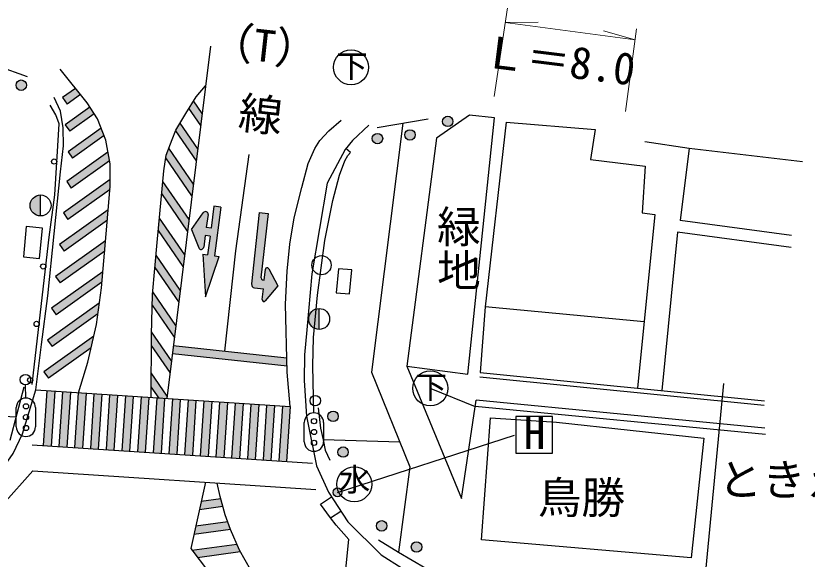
# Model space of a CAD drawing. Units: millimetres at full size, sheet at 1:1000; details may follow other scales. Extents: x 40000 to 680000, y 20000 to 380000.
# Drawn here: x 491080 to 536348, y 308284 to 339355 of the extents above; entities that cross this region are included whole.
import ezdxf
from ezdxf.enums import TextEntityAlignment as Align

# ---------------------------------------------------------------- set-up
doc = ezdxf.new("R2010")
doc.units = ezdxf.units.MM
doc.header["$LTSCALE"] = 1000
for name, color, linetype, lineweight in [('M-BGD', 7, 'Continuous', 25), ('M-BGD-EXST', 7, 'Continuous', 25), ('M-STR-HTXT', 7, 'Continuous', 13), ('M-STR-STRC', 7, 'Continuous', 25)]:
    doc.layers.add(name, color=color, linetype=linetype, lineweight=lineweight)
doc.layers.add('M-BMK-HTXT', color=7, linetype='Continuous')
doc.styles.add('@ＭＳ ゴシック', font='')
doc.styles.add('ＭＳ ゴシック', font='')
doc.styles.get('@ＭＳ ゴシック').set_extended_font_data('@MS Gothic')
doc.styles.get('ＭＳ ゴシック').set_extended_font_data('MS Gothic')

msp = doc.modelspace()

# ---------------------------------------------------------------- hatches: boundary and pattern name
at = {"layer": 'M-BGD'}
for points in [[(491692, 335386, 0.41421), (491392, 335686, 0.41421), (491092, 335386, 1)], [(516087, 333317, 0.41421), (515787, 333617, 0.41421), (515487, 333317, 1)], [(513927, 332544, 0.41421), (513627, 332844, 0.41421), (513327, 332544, 1)], [(512068, 332335, 0.41421), (511768, 332635, 0.41421), (511468, 332335, 1)], [(492495, 329110, 0.41421), (491895, 328510, 0.41421), (492495, 327910)], [(508433, 322619, 0.41421), (507833, 322019, 0.41421), (508433, 321419)], [(509527, 316450, 0.41421), (509227, 316750, 0.41421), (508927, 316450, 1)], [(510099, 314408, 0.41421), (509799, 314708, 0.41421), (509499, 314408, 1)], [(512310, 310189, 0.41421), (512010, 310489, 0.41421), (511710, 310189, 1)], [(514302, 308982, 0.41421), (514002, 309282, 0.41421), (513702, 308982, 1)]]:
    msp.add_hatch(color=256, dxfattribs=at).paths.add_polyline_path(points)
at = {"layer": 'M-BGD-EXST'}
msp.add_hatch(color=256, dxfattribs=at).paths.add_polyline_path([(509262, 311985, 1), (509701, 312224, 0.41421), (509362, 312324, 0.41421)])
at = {"layer": 'M-STR-STRC'}
for points in [[(494779, 334855), (494498, 335207), (493752, 334676), (494013, 334309)], [(495560, 333753), (495317, 334133), (493910, 333131), (494171, 332765)], [(501740, 333764), (501244, 334486), (500984, 334070), (501657, 333091)], [(500478, 333218), (500241, 332807), (500230, 332783), (501407, 331072), (501490, 331745)], [(496129, 332502), (495958, 332932), (494067, 331587), (494328, 331220)], [(496438, 331065), (496352, 331555), (493991, 329876), (494252, 329509)], [(499828, 331780), (499683, 331391), (499659, 331232), (501156, 329053), (501240, 329726)], [(496470, 329430), (496484, 329593), (496479, 329989), (493799, 328082), (494060, 327715)], [(499489, 329889), (499426, 329186), (500906, 327034), (500990, 327707)], [(496320, 327667), (496370, 328255), (493584, 326272), (493845, 325905)], [(501978, 327256), (502075, 327993, 0.78564), (501803, 328098), (501130, 327132), (501541, 326093, 0.77336), (501830, 326129), (501917, 326793), (502190, 326757), (502049, 325687), (501776, 325723), (501932, 323284), (502715, 325599), (502443, 325635), (502810, 328422), (502416, 328474), (502251, 327220)], [(499300, 327781), (499237, 327079), (500656, 325015), (500739, 325688)], [(505239, 323746), (505172, 323130, 0.74206), (505348, 323055), (506062, 323908), (505548, 324894, 0.74206), (505360, 324859), (505293, 324243), (505194, 324254, -0.41421), (505105, 324364), (505506, 328048), (505009, 328102), (504565, 324020, 0.41388), (504742, 323800)], [(496165, 325899), (496218, 326489), (493353, 324451), (493614, 324084)], [(499111, 325674), (499048, 324971), (500406, 322996), (500489, 323669)], [(496004, 324128), (496058, 324719), (493122, 322630), (493383, 322263)], [(498922, 323566), (498908, 323413), (498891, 322816), (500156, 320977), (500239, 321650)], [(495775, 322308), (495856, 322918), (492901, 320816), (493162, 320449)], [(495390, 320377), (495540, 321037), (492682, 319003), (492943, 318636)], [(499989, 319631), (498849, 321289), (498844, 321109), (498840, 320507), (499906, 318958)], [(506583, 319790), (500096, 320495), (500041, 320048), (506593, 319336)], [(498830, 318933), (498825, 318146), (499271, 317498), (499721, 317468), (499739, 317612)], [(493304, 317889), (492855, 317918), (492649, 314782), (493098, 314753)], [(493547, 314723), (493996, 314694), (494202, 317830), (493753, 317860)], [(495100, 317771), (494651, 317801), (494445, 314664), (494894, 314635)], [(495343, 314605), (495793, 314576), (495998, 317712), (495549, 317742)], [(496896, 317653), (496447, 317683), (496242, 314547), (496691, 314517)], [(497794, 317595), (497345, 317624), (497140, 314488), (497589, 314458)], [(498692, 317536), (498243, 317565), (498038, 314429), (498487, 314399)], [(499590, 317477), (499141, 317506), (498936, 314370), (499385, 314341)], [(499834, 314311), (500283, 314282), (500488, 317418), (500039, 317447)], [(500732, 314252), (501181, 314223), (501387, 317359), (500938, 317389)], [(502285, 317300), (501836, 317330), (501630, 314193), (502079, 314164)], [(503183, 317241), (502734, 317271), (502528, 314134), (502977, 314105)], [(504081, 317182), (503632, 317212), (503426, 314076), (503875, 314046)], [(504324, 314017), (504773, 313987), (504979, 317124), (504530, 317153)], [(505877, 317065), (505428, 317094), (505222, 313958), (505671, 313928)], [(506120, 313899), (506569, 313870), (506775, 317006), (506326, 317035)], [(502805, 311748), (501688, 311595), (501583, 311126), (502925, 311311)], [(503199, 310440), (501375, 310189), (501271, 309721), (503357, 310007)], [(503872, 308807), (503725, 309149), (501155, 308797), (501467, 308385), (503921, 308722)]]:
    msp.add_hatch(color=256, dxfattribs=at).paths.add_polyline_path(points)

# ---------------------------------------------------------------- linework, layer by layer
at = {"layer": 'M-BGD'}
for p, q in [((489227, 336794), (491722, 335886)), ((511760, 332974), (514665, 333473)), ((529596, 331778), (529091, 327649)), ((492495, 327910), (492495, 329110)), ((535456, 326797), (529091, 327649)), ((508433, 321419), (508433, 322619)), ((527022, 321855), (517923, 322707)), ((517623, 318708), (533884, 317091)), ((517648, 318957), (533909, 317340)), ((491539, 318113), (490745, 315079)), ((533923, 315780), (517406, 317376)), ((533956, 315413), (517351, 317007)), ((491092, 316406), (486812, 316627)), ((513051, 314975), (508655, 315118)), ((509086, 310651), (509677, 311038))]:
    msp.add_line(p, q, dxfattribs=at)
for points in [[(481666, 308307), (484451, 309001), (485433, 309403), (487348, 310474), (488797, 311621), (489856, 312818), (490927, 314318), (491457, 315454), (492220, 317960), (492548, 320564), (492919, 323340), (493640, 330434), (493814, 331923), (493783, 332948), (493643, 333910), (493278, 334694)], [(492022, 318269), (492670, 323893), (492995, 326706), (493309, 329127), (493478, 331916), (493554, 333176), (493377, 333691), (493040, 334255)], [(513213, 333224), (511427, 318985), (513621, 313567), (512962, 308683)], [(519136, 333280), (517923, 322707), (517648, 318957)], [(519136, 333280), (524217, 332864), (523952, 331137), (527086, 330751), (526904, 328086), (527633, 327996), (526645, 318062)], [(511276, 333099), (510333, 332227), (509911, 331706), (508882, 329777), (508008, 324606), (507726, 321394), (507599, 319970), (507577, 318506), (507705, 316463), (508271, 313623), (508971, 312115), (510078, 310426), (511978, 308537), (514388, 307006)], [(527056, 332173), (529596, 331778), (536084, 331022)], [(508131, 316651), (508076, 319335), (508111, 320952), (508343, 323372), (508748, 326503), (509217, 328793), (509590, 330239), (509892, 331071), (510064, 331370), (510229, 331545), (509958, 331765)], [(535427, 326114), (528936, 326993), (528034, 317924)], [(513453, 319328), (516566, 311745), (517406, 317376)], [(531569, 318326), (530492, 307189), (535425, 306557), (544786, 305491), (544978, 308282), (545883, 316384)], [(508370, 316934), (508513, 315785), (508655, 315118), (508783, 314513), (509041, 313955)], [(509086, 310651), (508514, 311434), (509146, 311848)], [(511825, 309385), (512962, 308683), (514542, 307762), (516476, 306861), (518508, 306152), (520170, 305850), (522106, 305526)]]:
    msp.add_lwpolyline(points, dxfattribs=at)
for points in [[(517023, 333671), (515145, 332362), (513453, 319328), (516941, 318861), (518460, 333523)], [(491510, 325573), (492439, 325486), (492601, 327220), (491672, 327307)], [(509412, 323521), (510166, 323450), (510295, 324825), (509541, 324895)], [(517713, 309389), (518240, 316368), (522005, 316123), (530440, 315201), (529705, 308352)]]:
    msp.add_lwpolyline(points, close=True, dxfattribs=at)
for centre, radius in [((491392, 335386), 300), ((515787, 333317), 300), ((513627, 332544), 300), ((511768, 332335), 300), ((493273, 331020), 150), ((492495, 328510), 600), ((508566, 325095), 550), ((492650, 325023), 150), ((508433, 322019), 600), ((492271, 321737), 150), ((491900, 318524), 150), ((509227, 316450), 300), ((509799, 314408), 300), ((512010, 310189), 300), ((514002, 308982), 300)]:
    msp.add_circle(centre, radius, dxfattribs=at)
at = {"layer": 'M-BGD-EXST'}
for p, q in [((514813, 318038), (517351, 317007)), ((521775, 316441), (519675, 316441)), ((519675, 316441), (519675, 314341)), ((521775, 314341), (521775, 316441)), ((509481, 312105), (519612, 315381)), ((519675, 314341), (521775, 314341))]:
    msp.add_line(p, q, dxfattribs=at)
for centre, radius in [((510257, 336415), 1000), ((514793, 318054), 1000), ((510440, 312566), 1000), ((509481, 312105), 250)]:
    msp.add_circle(centre, radius, dxfattribs=at)
at = {"layer": 'M-STR-HTXT'}
for p, q in [((518445, 334747), (519208, 339818)), ((519081, 338970), (520963, 338985)), ((519081, 338970), (526506, 337989)), ((525965, 333892), (526588, 338611)), ((526506, 337989), (524692, 338493))]:
    msp.add_line(p, q, dxfattribs=at)
at = {"layer": 'M-STR-STRC'}
for p, q in [((502219, 337629), (499721, 317468)), ((494498, 335207), (493752, 334676)), ((493752, 334676), (494013, 334309)), ((494779, 334855), (494013, 334309)), ((495317, 334133), (493910, 333131)), ((501740, 333764), (501244, 334486)), ((495560, 333753), (494171, 332765)), ((501657, 333091), (500984, 334070)), ((501490, 331745), (500478, 333218)), ((493910, 333131), (494171, 332765)), ((495958, 332932), (494067, 331587)), ((501407, 331072), (500230, 332783)), ((496129, 332502), (494328, 331220)), ((496352, 331555), (493991, 329876)), ((494067, 331587), (494328, 331220)), ((501240, 329726), (499828, 331780)), ((496438, 331065), (494252, 329509)), ((501156, 329053), (499659, 331232)), ((496479, 329989), (493799, 328082)), ((493991, 329876), (494252, 329509)), ((500990, 327707), (499489, 329889)), ((496470, 329430), (494060, 327715)), ((500906, 327034), (499426, 329186)), ((496370, 328255), (493584, 326272)), ((502416, 328474), (502251, 327220)), ((502810, 328422), (502416, 328474)), ((502810, 328422), (502443, 325635)), ((493799, 328082), (494060, 327715)), ((500739, 325688), (499300, 327781)), ((501130, 327132), (501803, 328098)), ((502075, 327993), (501978, 327256)), ((505009, 328102), (504565, 324020)), ((505009, 328102), (505506, 328048)), ((505506, 328048), (505105, 324364)), ((496320, 327667), (493845, 325905)), ((500656, 325015), (499237, 327079)), ((501130, 327132), (501541, 326093)), ((502251, 327220), (501978, 327256)), ((496218, 326489), (493353, 324451)), ((501917, 326793), (501830, 326129)), ((502190, 326757), (501917, 326793)), ((502190, 326757), (502049, 325687)), ((493584, 326272), (493845, 325905)), ((496165, 325899), (493614, 324084)), ((500489, 323669), (499111, 325674)), ((501776, 325723), (501932, 323284)), ((501776, 325723), (502049, 325687)), ((501932, 323284), (502715, 325599)), ((502443, 325635), (502715, 325599)), ((496058, 324719), (493122, 322630)), ((500406, 322996), (499048, 324971)), ((505293, 324243), (505360, 324859)), ((505548, 324894), (506062, 323908)), ((493353, 324451), (493614, 324084)), ((496004, 324128), (493383, 322263)), ((505194, 324254), (505293, 324243)), ((504742, 323800), (505239, 323746)), ((505172, 323130), (505239, 323746)), ((506062, 323908), (505348, 323055)), ((500239, 321650), (498922, 323566)), ((495856, 322918), (492901, 320816)), ((500156, 320977), (498891, 322816)), ((493122, 322630), (493383, 322263)), ((495775, 322308), (493162, 320449)), ((495540, 321037), (492682, 319003)), ((499989, 319631), (498849, 321289)), ((492901, 320816), (493162, 320449)), ((499906, 318958), (498840, 320507)), ((495390, 320377), (492943, 318636)), ((500041, 320048), (506593, 319336)), ((500089, 320496), (506583, 319790)), ((492682, 319003), (492943, 318636)), ((499739, 317612), (498830, 318933)), ((491657, 317499), (491637, 318251)), ((492220, 317960), (506775, 317006)), ((492855, 317918), (492649, 314782)), ((493304, 317889), (493098, 314753)), ((493753, 317860), (493547, 314723)), ((494202, 317830), (493996, 314694)), ((494651, 317801), (494445, 314664)), ((499271, 317498), (498825, 318146)), ((495100, 317771), (494894, 314635)), ((495549, 317742), (495343, 314605)), ((495998, 317712), (495793, 314576)), ((496447, 317683), (496242, 314547)), ((496896, 317653), (496691, 314517)), ((497345, 317624), (497140, 314488)), ((497794, 317595), (497589, 314458)), ((498243, 317565), (498038, 314429)), ((498692, 317536), (498487, 314399)), ((499141, 317506), (498936, 314370)), ((499590, 317477), (499385, 314341)), ((500039, 317447), (499834, 314311)), ((500488, 317418), (500283, 314282)), ((500938, 317389), (500732, 314252)), ((501387, 317359), (501181, 314223)), ((501836, 317330), (501630, 314193)), ((491107, 315849), (491107, 316949)), ((492207, 316949), (492207, 315849)), ((502285, 317300), (502079, 314164)), ((502734, 317271), (502528, 314134)), ((503183, 317241), (502977, 314105)), ((503632, 317212), (503426, 314076)), ((504081, 317182), (503875, 314046)), ((504530, 317153), (504324, 314017)), ((504979, 317124), (504773, 313987)), ((505428, 317094), (505222, 313958)), ((505877, 317065), (505671, 313928)), ((506326, 317035), (506120, 313899)), ((506775, 317006), (506569, 313870)), ((507583, 315001), (507583, 316101)), ((508683, 316101), (508683, 315001)), ((492014, 314824), (508043, 313773)), ((501688, 311595), (502805, 311748)), ((501583, 311126), (502925, 311311)), ((501375, 310189), (503199, 310440)), ((501271, 309721), (503357, 310007)), ((501155, 308797), (503725, 309149)), ((501467, 308385), (503921, 308722))]:
    msp.add_line(p, q, dxfattribs=at)
for points in [[(494660, 317800), (495202, 319553), (495695, 321713), (495975, 323806), (496255, 326897), (496484, 329593), (496469, 330890), (496230, 332250), (495744, 333465), (495158, 334381), (493612, 336314)], [(498821, 317527), (498844, 321109), (498908, 323413), (499175, 326389), (499543, 330488), (499683, 331391), (500016, 332287), (500241, 332807), (500797, 333771), (501390, 334718), (501937, 335351)], [(506775, 317006), (506601, 318986), (506512, 322874), (506609, 324748), (506761, 326304), (507010, 327807), (507432, 329542), (507796, 330917), (508178, 331762), (508476, 332231), (508983, 332773), (509700, 333383)], [(504406, 331429), (503640, 325917), (503016, 320178)], [(480275, 307291), (483043, 307845), (485964, 308636), (488337, 309846), (490362, 311424), (492051, 313334), (508243, 312263)], [(501929, 312680), (501086, 308888), (502094, 307560), (502781, 306833), (503584, 306202), (504443, 305982), (505885, 305873), (505302, 306579), (504532, 307652), (503872, 308807), (503364, 309989), (503062, 310814), (502773, 311864), (502596, 312636)], [(500432, 293992), (500441, 294561), (500607, 295191), (500983, 295681), (501535, 296179), (502069, 296476), (502822, 296625), (503837, 296608), (508802, 296199), (510121, 309415), (509410, 310227), (509086, 310651)]]:
    msp.add_lwpolyline(points, dxfattribs=at)
for centre, radius in [((491629, 318551), 300), ((508210, 317350), 300), ((491663, 317023), 150), ((491663, 316403), 150), ((508139, 316176), 150), ((491663, 315783), 150), ((508139, 315556), 150), ((508139, 314936), 150)]:
    msp.add_circle(centre, radius, dxfattribs=at)
for centre, radius, start, end in [((501927, 328012), 150, 352.4904, 145.1091), ((501681, 326148), 150, 201.6222, 352.4904), ((505460, 324848), 100, 27.4857, 173.7956), ((505205, 324353), 100, 173.7956, 263.7956), ((504764, 323999), 200, 173.7956, 263.7313), ((505272, 323119), 100, 173.7956, 320.1056), ((491657, 316949), 550, 90, 180), ((491657, 316949), 550, 0, 90), ((508133, 316101), 550, 90, 180), ((508133, 316101), 550, 0, 90), ((491657, 315849), 550, 180, 270), ((491657, 315849), 550, 270, 0), ((508133, 315001), 550, 180, 270), ((508133, 315001), 550, 270, 0)]:
    msp.add_arc(centre, radius, start, end, dxfattribs=at)

# ---------------------------------------------------------------- texts
at = {"layer": 'M-BGD-EXST', "style": 'ＭＳ ゴシック'}
for s, height, p in [('下', 1320, (509404, 335427)), ('下', 1320, (513940, 317066)), ('H', 1833, (520128, 314033)), ('水', 1320, (509561, 311775))]:
    msp.add_text(s, height=height, dxfattribs=at).set_placement(p, align=Align.BOTTOM_LEFT)
at = {"layer": 'M-BMK-HTXT'}
for s, rotation, style, p in [('主要地方道下松\u3000\u3000線', 263.651, '@ＭＳ ゴシック', (506228, 357521)), ('（T）', 353.651, 'ＭＳ ゴシック', (502037, 336536)), ('緑地', 270, '@ＭＳ ゴシック', (514930, 328573))]:
    msp.add_text(s, height=1833, rotation=rotation, dxfattribs=dict(at, style=style)).set_placement(p, align=Align.BOTTOM_LEFT)
at = {"layer": 'M-BMK-HTXT', "style": 'ＭＳ ゴシック'}
for s, p in [('ときえだ歯科', (531265, 311365)), ('鳥勝', (520933, 310340))]:
    msp.add_text(s, height=1833, dxfattribs=at).set_placement(p, align=Align.BOTTOM_LEFT)
at = {"layer": 'M-STR-HTXT', "style": 'ＭＳ ゴシック'}
msp.add_text('Ｌ＝8.0', height=1833, rotation=352.953, dxfattribs=at).set_placement((517646, 335895), align=Align.BOTTOM_LEFT)

doc.saveas('drawing.dxf')
